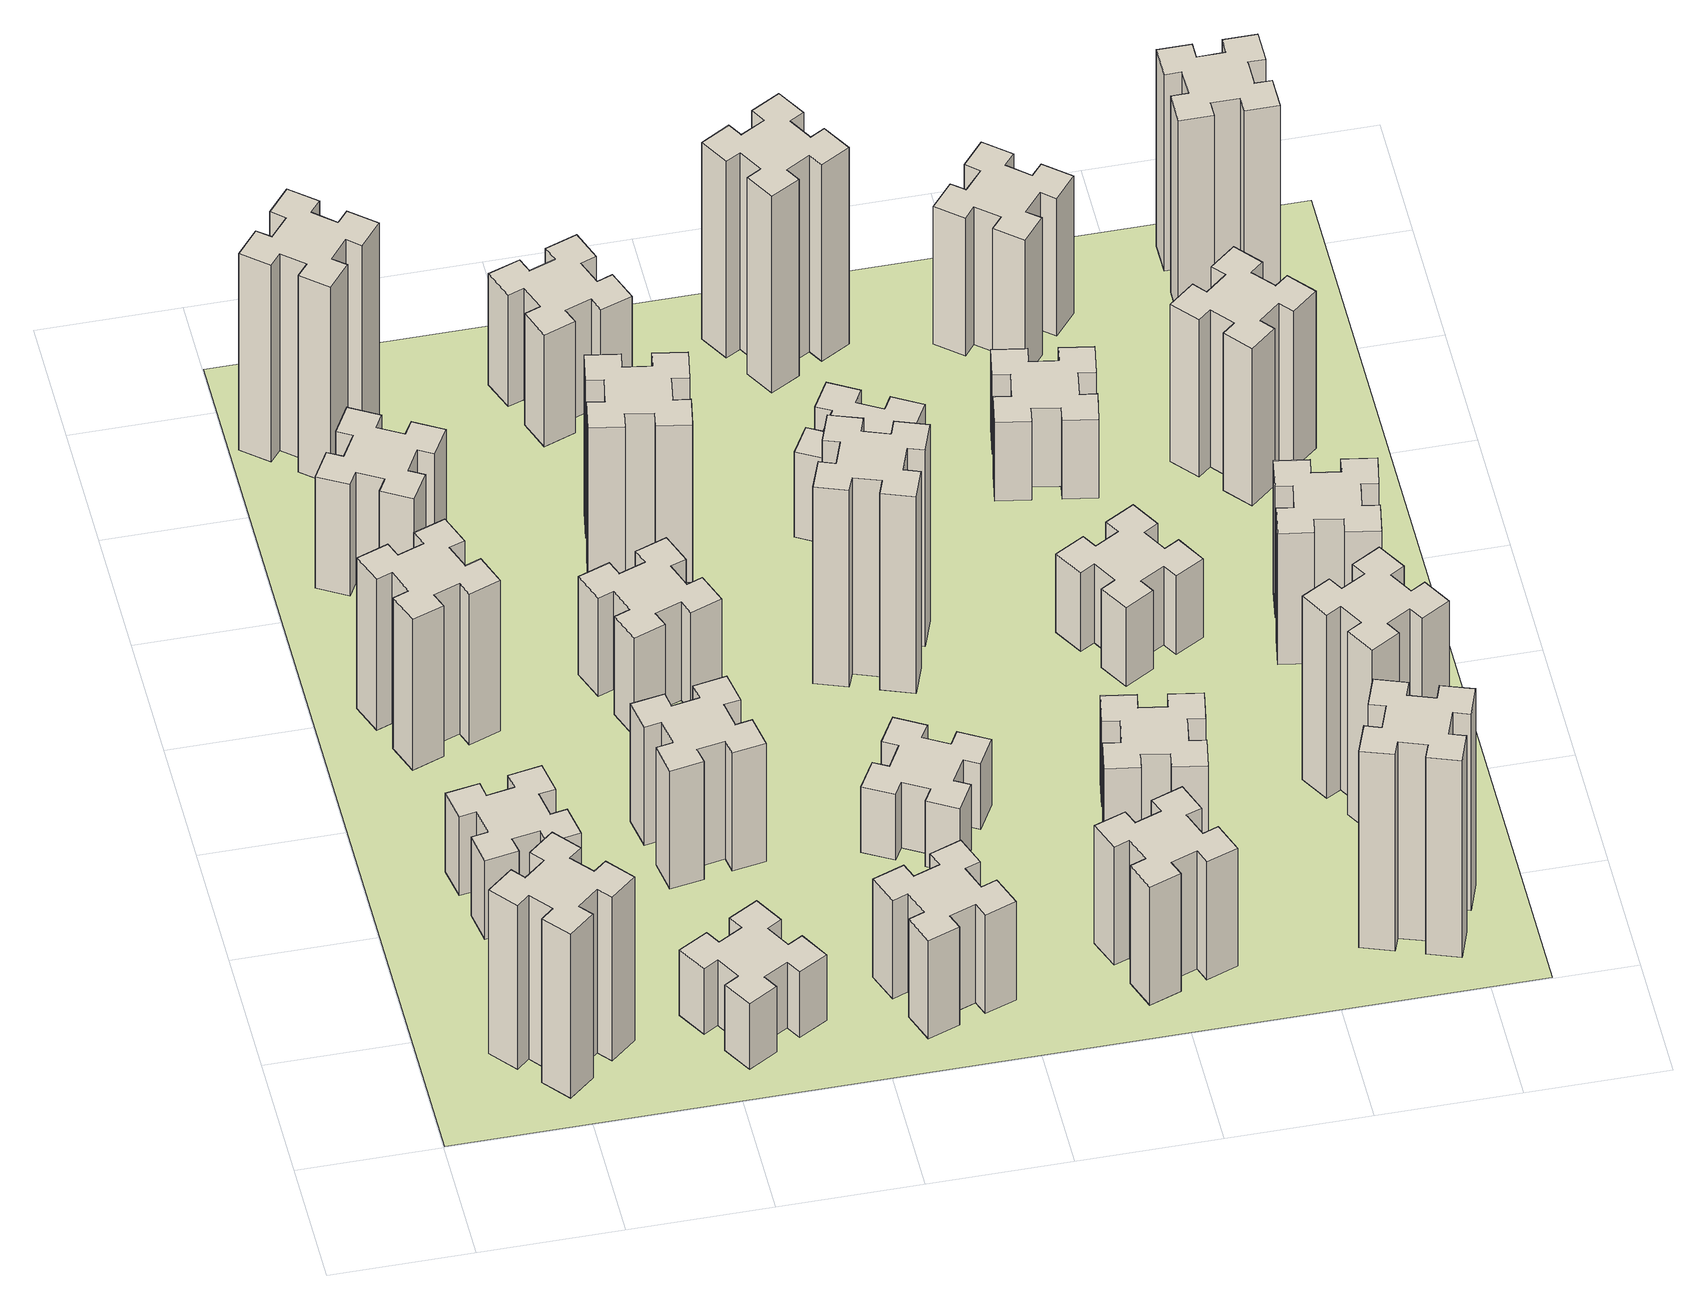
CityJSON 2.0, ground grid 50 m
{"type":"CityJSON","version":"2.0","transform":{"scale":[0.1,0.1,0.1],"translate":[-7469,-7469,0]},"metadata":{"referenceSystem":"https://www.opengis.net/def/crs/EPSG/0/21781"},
"CityObjects":{
"building1":{"type":"Building","attributes":{"class":"1000","function":"1000","usage":"1000","yearOfConstruction":2016,"roofType":"1000","measuredHeight":75,"storeysAboveGround":30,"storeysBelowGround":0},"geometry":[{"type":"Solid","lod":"1","boundaries":[[[[0,1,2,3,4,5,6,7,8,9,10,11,12,13,14,15,16,17,18,19]],[[17,16,20,21]],[[16,15,22,20]],[[15,14,23,22]],[[14,13,24,23]],[[13,12,25,24]],[[12,11,26,25]],[[11,10,27,26]],[[10,9,28,27]],[[9,8,29,28]],[[8,7,30,29]],[[7,6,31,30]],[[6,5,32,31]],[[5,4,33,32]],[[4,3,34,33]],[[3,2,35,34]],[[2,1,36,35]],[[1,0,37,36]],[[0,19,38,37]],[[19,18,39,38]],[[18,17,21,39]],[[24,25,26,27,28,29,30,31,32,33,34,35,36,37,38,39,21,20,22,23]]]]}]},
"building2":{"type":"Building","attributes":{"class":"1000","function":"1000","usage":"1000","yearOfConstruction":2016,"roofType":"1000","measuredHeight":36,"storeysAboveGround":30,"storeysBelowGround":0},"geometry":[{"type":"Solid","lod":"1","boundaries":[[[[40,41,42,43,44,45,46,47,48,49,50,51,52,53,54,55,56,57,58,59]],[[57,56,60,61]],[[56,55,62,60]],[[55,54,63,62]],[[54,53,64,63]],[[53,52,65,64]],[[52,51,66,65]],[[51,50,67,66]],[[50,49,68,67]],[[49,48,69,68]],[[48,47,70,69]],[[47,46,71,70]],[[46,45,72,71]],[[45,44,73,72]],[[44,43,74,73]],[[43,42,75,74]],[[42,41,76,75]],[[41,40,77,76]],[[40,59,78,77]],[[59,58,79,78]],[[58,57,61,79]],[[64,65,66,67,68,69,70,71,72,73,74,75,76,77,78,79,61,60,62,63]]]]}]},
"building3":{"type":"Building","attributes":{"class":"1000","function":"1000","usage":"1000","yearOfConstruction":2016,"roofType":"1000","measuredHeight":69,"storeysAboveGround":30,"storeysBelowGround":0},"geometry":[{"type":"Solid","lod":"1","boundaries":[[[[80,81,82,83,84,85,86,87,88,89,90,91,92,93,94,95,96,97,98,99]],[[97,96,100,101]],[[96,95,102,100]],[[95,94,103,102]],[[94,93,104,103]],[[93,92,105,104]],[[92,91,106,105]],[[91,90,107,106]],[[90,89,108,107]],[[89,88,109,108]],[[88,87,110,109]],[[87,86,111,110]],[[86,85,112,111]],[[85,84,113,112]],[[84,83,114,113]],[[83,82,115,114]],[[82,81,116,115]],[[81,80,117,116]],[[80,99,118,117]],[[99,98,119,118]],[[98,97,101,119]],[[104,105,106,107,108,109,110,111,112,113,114,115,116,117,118,119,101,100,102,103]]]]}]},
"building4":{"type":"Building","attributes":{"class":"1000","function":"1000","usage":"1000","yearOfConstruction":2016,"roofType":"1000","measuredHeight":51,"storeysAboveGround":30,"storeysBelowGround":0},"geometry":[{"type":"Solid","lod":"1","boundaries":[[[[120,121,122,123,124,125,126,127,128,129,130,131,132,133,134,135,136,137,138,139]],[[137,136,140,141]],[[136,135,142,140]],[[135,134,143,142]],[[134,133,144,143]],[[133,132,145,144]],[[132,131,146,145]],[[131,130,147,146]],[[130,129,148,147]],[[129,128,149,148]],[[128,127,150,149]],[[127,126,151,150]],[[126,125,152,151]],[[125,124,153,152]],[[124,123,154,153]],[[123,122,155,154]],[[122,121,156,155]],[[121,120,157,156]],[[120,139,158,157]],[[139,138,159,158]],[[138,137,141,159]],[[144,145,146,147,148,149,150,151,152,153,154,155,156,157,158,159,141,140,142,143]]]]}]},
"building5":{"type":"Building","attributes":{"class":"1000","function":"1000","usage":"1000","yearOfConstruction":2016,"roofType":"1000","measuredHeight":30,"storeysAboveGround":30,"storeysBelowGround":0},"geometry":[{"type":"Solid","lod":"1","boundaries":[[[[160,161,162,163,164,165,166,167,168,169,170,171,172,173,174,175,176,177,178,179]],[[177,176,180,181]],[[176,175,182,180]],[[175,174,183,182]],[[174,173,184,183]],[[173,172,185,184]],[[172,171,186,185]],[[171,170,187,186]],[[170,169,188,187]],[[169,168,189,188]],[[168,167,190,189]],[[167,166,191,190]],[[166,165,192,191]],[[165,164,193,192]],[[164,163,194,193]],[[163,162,195,194]],[[162,161,196,195]],[[161,160,197,196]],[[160,179,198,197]],[[179,178,199,198]],[[178,177,181,199]],[[184,185,186,187,188,189,190,191,192,193,194,195,196,197,198,199,181,180,182,183]]]]}]},
"building6":{"type":"Building","attributes":{"class":"1000","function":"1000","usage":"1000","yearOfConstruction":2016,"roofType":"1000","measuredHeight":90,"storeysAboveGround":30,"storeysBelowGround":0},"geometry":[{"type":"Solid","lod":"1","boundaries":[[[[200,201,202,203,204,205,206,207,208,209,210,211,212,213,214,215,216,217,218,219]],[[217,216,220,221]],[[216,215,222,220]],[[215,214,223,222]],[[214,213,224,223]],[[213,212,225,224]],[[212,211,226,225]],[[211,210,227,226]],[[210,209,228,227]],[[209,208,229,228]],[[208,207,230,229]],[[207,206,231,230]],[[206,205,232,231]],[[205,204,233,232]],[[204,203,234,233]],[[203,202,235,234]],[[202,201,236,235]],[[201,200,237,236]],[[200,219,238,237]],[[219,218,239,238]],[[218,217,221,239]],[[224,225,226,227,228,229,230,231,232,233,234,235,236,237,238,239,221,220,222,223]]]]}]},
"building7":{"type":"Building","attributes":{"class":"1000","function":"1000","usage":"1000","yearOfConstruction":2016,"roofType":"1000","measuredHeight":54,"storeysAboveGround":30,"storeysBelowGround":0},"geometry":[{"type":"Solid","lod":"1","boundaries":[[[[240,241,242,243,244,245,246,247,248,249,250,251,252,253,254,255,256,257,258,259]],[[257,256,260,261]],[[256,255,262,260]],[[255,254,263,262]],[[254,253,264,263]],[[253,252,265,264]],[[252,251,266,265]],[[251,250,267,266]],[[250,249,268,267]],[[249,248,269,268]],[[248,247,270,269]],[[247,246,271,270]],[[246,245,272,271]],[[245,244,273,272]],[[244,243,274,273]],[[243,242,275,274]],[[242,241,276,275]],[[241,240,277,276]],[[240,259,278,277]],[[259,258,279,278]],[[258,257,261,279]],[[264,265,266,267,268,269,270,271,272,273,274,275,276,277,278,279,261,260,262,263]]]]}]},
"building8":{"type":"Building","attributes":{"class":"1000","function":"1000","usage":"1000","yearOfConstruction":2016,"roofType":"1000","measuredHeight":45,"storeysAboveGround":30,"storeysBelowGround":0},"geometry":[{"type":"Solid","lod":"1","boundaries":[[[[280,281,282,283,284,285,286,287,288,289,290,291,292,293,294,295,296,297,298,299]],[[297,296,300,301]],[[296,295,302,300]],[[295,294,303,302]],[[294,293,304,303]],[[293,292,305,304]],[[292,291,306,305]],[[291,290,307,306]],[[290,289,308,307]],[[289,288,309,308]],[[288,287,310,309]],[[287,286,311,310]],[[286,285,312,311]],[[285,284,313,312]],[[284,283,314,313]],[[283,282,315,314]],[[282,281,316,315]],[[281,280,317,316]],[[280,299,318,317]],[[299,298,319,318]],[[298,297,301,319]],[[304,305,306,307,308,309,310,311,312,313,314,315,316,317,318,319,301,300,302,303]]]]}]},
"building9":{"type":"Building","attributes":{"class":"1000","function":"1000","usage":"1000","yearOfConstruction":2016,"roofType":"1000","measuredHeight":45,"storeysAboveGround":30,"storeysBelowGround":0},"geometry":[{"type":"Solid","lod":"1","boundaries":[[[[320,321,322,323,324,325,326,327,328,329,330,331,332,333,334,335,336,337,338,339]],[[337,336,340,341]],[[336,335,342,340]],[[335,334,343,342]],[[334,333,344,343]],[[333,332,345,344]],[[332,331,346,345]],[[331,330,347,346]],[[330,329,348,347]],[[329,328,349,348]],[[328,327,350,349]],[[327,326,351,350]],[[326,325,352,351]],[[325,324,353,352]],[[324,323,354,353]],[[323,322,355,354]],[[322,321,356,355]],[[321,320,357,356]],[[320,339,358,357]],[[339,338,359,358]],[[338,337,341,359]],[[344,345,346,347,348,349,350,351,352,353,354,355,356,357,358,359,341,340,342,343]]]]}]},
"building10":{"type":"Building","attributes":{"class":"1000","function":"1000","usage":"1000","yearOfConstruction":2016,"roofType":"1000","measuredHeight":72,"storeysAboveGround":30,"storeysBelowGround":0},"geometry":[{"type":"Solid","lod":"1","boundaries":[[[[360,361,362,363,364,365,366,367,368,369,370,371,372,373,374,375,376,377,378,379]],[[377,376,380,381]],[[376,375,382,380]],[[375,374,383,382]],[[374,373,384,383]],[[373,372,385,384]],[[372,371,386,385]],[[371,370,387,386]],[[370,369,388,387]],[[369,368,389,388]],[[368,367,390,389]],[[367,366,391,390]],[[366,365,392,391]],[[365,364,393,392]],[[364,363,394,393]],[[363,362,395,394]],[[362,361,396,395]],[[361,360,397,396]],[[360,379,398,397]],[[379,378,399,398]],[[378,377,381,399]],[[384,385,386,387,388,389,390,391,392,393,394,395,396,397,398,399,381,380,382,383]]]]}]},
"building11":{"type":"Building","attributes":{"class":"1000","function":"1000","usage":"1000","yearOfConstruction":2016,"roofType":"1000","measuredHeight":51,"storeysAboveGround":30,"storeysBelowGround":0},"geometry":[{"type":"Solid","lod":"1","boundaries":[[[[400,401,402,403,404,405,406,407,408,409,410,411,412,413,414,415,416,417,418,419]],[[417,416,420,421]],[[416,415,422,420]],[[415,414,423,422]],[[414,413,424,423]],[[413,412,425,424]],[[412,411,426,425]],[[411,410,427,426]],[[410,409,428,427]],[[409,408,429,428]],[[408,407,430,429]],[[407,406,431,430]],[[406,405,432,431]],[[405,404,433,432]],[[404,403,434,433]],[[403,402,435,434]],[[402,401,436,435]],[[401,400,437,436]],[[400,419,438,437]],[[419,418,439,438]],[[418,417,421,439]],[[424,425,426,427,428,429,430,431,432,433,434,435,436,437,438,439,421,420,422,423]]]]}]},
"building12":{"type":"Building","attributes":{"class":"1000","function":"1000","usage":"1000","yearOfConstruction":2016,"roofType":"1000","measuredHeight":30,"storeysAboveGround":30,"storeysBelowGround":0},"geometry":[{"type":"Solid","lod":"1","boundaries":[[[[440,441,442,443,444,445,446,447,448,449,450,451,452,453,454,455,456,457,458,459]],[[457,456,460,461]],[[456,455,462,460]],[[455,454,463,462]],[[454,453,464,463]],[[453,452,465,464]],[[452,451,466,465]],[[451,450,467,466]],[[450,449,468,467]],[[449,448,469,468]],[[448,447,470,469]],[[447,446,471,470]],[[446,445,472,471]],[[445,444,473,472]],[[444,443,474,473]],[[443,442,475,474]],[[442,441,476,475]],[[441,440,477,476]],[[440,459,478,477]],[[459,458,479,478]],[[458,457,461,479]],[[464,465,466,467,468,469,470,471,472,473,474,475,476,477,478,479,461,460,462,463]]]]}]},
"building13":{"type":"Building","attributes":{"class":"1000","function":"1000","usage":"1000","yearOfConstruction":2016,"roofType":"1000","measuredHeight":90,"storeysAboveGround":30,"storeysBelowGround":0},"geometry":[{"type":"Solid","lod":"1","boundaries":[[[[480,481,482,483,484,485,486,487,488,489,490,491,492,493,494,495,496,497,498,499]],[[497,496,500,501]],[[496,495,502,500]],[[495,494,503,502]],[[494,493,504,503]],[[493,492,505,504]],[[492,491,506,505]],[[491,490,507,506]],[[490,489,508,507]],[[489,488,509,508]],[[488,487,510,509]],[[487,486,511,510]],[[486,485,512,511]],[[485,484,513,512]],[[484,483,514,513]],[[483,482,515,514]],[[482,481,516,515]],[[481,480,517,516]],[[480,499,518,517]],[[499,498,519,518]],[[498,497,501,519]],[[504,505,506,507,508,509,510,511,512,513,514,515,516,517,518,519,501,500,502,503]]]]}]},
"building14":{"type":"Building","attributes":{"class":"1000","function":"1000","usage":"1000","yearOfConstruction":2016,"roofType":"1000","measuredHeight":54,"storeysAboveGround":30,"storeysBelowGround":0},"geometry":[{"type":"Solid","lod":"1","boundaries":[[[[520,521,522,523,524,525,526,527,528,529,530,531,532,533,534,535,536,537,538,539]],[[537,536,540,541]],[[536,535,542,540]],[[535,534,543,542]],[[534,533,544,543]],[[533,532,545,544]],[[532,531,546,545]],[[531,530,547,546]],[[530,529,548,547]],[[529,528,549,548]],[[528,527,550,549]],[[527,526,551,550]],[[526,525,552,551]],[[525,524,553,552]],[[524,523,554,553]],[[523,522,555,554]],[[522,521,556,555]],[[521,520,557,556]],[[520,539,558,557]],[[539,538,559,558]],[[538,537,541,559]],[[544,545,546,547,548,549,550,551,552,553,554,555,556,557,558,559,541,540,542,543]]]]}]},
"building15":{"type":"Building","attributes":{"class":"1000","function":"1000","usage":"1000","yearOfConstruction":2016,"roofType":"1000","measuredHeight":39,"storeysAboveGround":30,"storeysBelowGround":0},"geometry":[{"type":"Solid","lod":"1","boundaries":[[[[560,561,562,563,564,565,566,567,568,569,570,571,572,573,574,575,576,577,578,579]],[[577,576,580,581]],[[576,575,582,580]],[[575,574,583,582]],[[574,573,584,583]],[[573,572,585,584]],[[572,571,586,585]],[[571,570,587,586]],[[570,569,588,587]],[[569,568,589,588]],[[568,567,590,589]],[[567,566,591,590]],[[566,565,592,591]],[[565,564,593,592]],[[564,563,594,593]],[[563,562,595,594]],[[562,561,596,595]],[[561,560,597,596]],[[560,579,598,597]],[[579,578,599,598]],[[578,577,581,599]],[[584,585,586,587,588,589,590,591,592,593,594,595,596,597,598,599,581,580,582,583]]]]}]},
"building16":{"type":"Building","attributes":{"class":"1000","function":"1000","usage":"1000","yearOfConstruction":2016,"roofType":"1000","measuredHeight":90,"storeysAboveGround":30,"storeysBelowGround":0},"geometry":[{"type":"Solid","lod":"1","boundaries":[[[[600,601,602,603,604,605,606,607,608,609,610,611,612,613,614,615,616,617,618,619]],[[617,616,620,621]],[[616,615,622,620]],[[615,614,623,622]],[[614,613,624,623]],[[613,612,625,624]],[[612,611,626,625]],[[611,610,627,626]],[[610,609,628,627]],[[609,608,629,628]],[[608,607,630,629]],[[607,606,631,630]],[[606,605,632,631]],[[605,604,633,632]],[[604,603,634,633]],[[603,602,635,634]],[[602,601,636,635]],[[601,600,637,636]],[[600,619,638,637]],[[619,618,639,638]],[[618,617,621,639]],[[624,625,626,627,628,629,630,631,632,633,634,635,636,637,638,639,621,620,622,623]]]]}]},
"building17":{"type":"Building","attributes":{"class":"1000","function":"1000","usage":"1000","yearOfConstruction":2016,"roofType":"1000","measuredHeight":39,"storeysAboveGround":30,"storeysBelowGround":0},"geometry":[{"type":"Solid","lod":"1","boundaries":[[[[640,641,642,643,644,645,646,647,648,649,650,651,652,653,654,655,656,657,658,659]],[[657,656,660,661]],[[656,655,662,660]],[[655,654,663,662]],[[654,653,664,663]],[[653,652,665,664]],[[652,651,666,665]],[[651,650,667,666]],[[650,649,668,667]],[[649,648,669,668]],[[648,647,670,669]],[[647,646,671,670]],[[646,645,672,671]],[[645,644,673,672]],[[644,643,674,673]],[[643,642,675,674]],[[642,641,676,675]],[[641,640,677,676]],[[640,659,678,677]],[[659,658,679,678]],[[658,657,661,679]],[[664,665,666,667,668,669,670,671,672,673,674,675,676,677,678,679,661,660,662,663]]]]}]},
"building18":{"type":"Building","attributes":{"class":"1000","function":"1000","usage":"1000","yearOfConstruction":2016,"roofType":"1000","measuredHeight":36,"storeysAboveGround":30,"storeysBelowGround":0},"geometry":[{"type":"Solid","lod":"1","boundaries":[[[[680,681,682,683,684,685,686,687,688,689,690,691,692,693,694,695,696,697,698,699]],[[697,696,700,701]],[[696,695,702,700]],[[695,694,703,702]],[[694,693,704,703]],[[693,692,705,704]],[[692,691,706,705]],[[691,690,707,706]],[[690,689,708,707]],[[689,688,709,708]],[[688,687,710,709]],[[687,686,711,710]],[[686,685,712,711]],[[685,684,713,712]],[[684,683,714,713]],[[683,682,715,714]],[[682,681,716,715]],[[681,680,717,716]],[[680,699,718,717]],[[699,698,719,718]],[[698,697,701,719]],[[704,705,706,707,708,709,710,711,712,713,714,715,716,717,718,719,701,700,702,703]]]]}]},
"building19":{"type":"Building","attributes":{"class":"1000","function":"1000","usage":"1000","yearOfConstruction":2016,"roofType":"1000","measuredHeight":36,"storeysAboveGround":30,"storeysBelowGround":0},"geometry":[{"type":"Solid","lod":"1","boundaries":[[[[720,721,722,723,724,725,726,727,728,729,730,731,732,733,734,735,736,737,738,739]],[[737,736,740,741]],[[736,735,742,740]],[[735,734,743,742]],[[734,733,744,743]],[[733,732,745,744]],[[732,731,746,745]],[[731,730,747,746]],[[730,729,748,747]],[[729,728,749,748]],[[728,727,750,749]],[[727,726,751,750]],[[726,725,752,751]],[[725,724,753,752]],[[724,723,754,753]],[[723,722,755,754]],[[722,721,756,755]],[[721,720,757,756]],[[720,739,758,757]],[[739,738,759,758]],[[738,737,741,759]],[[744,745,746,747,748,749,750,751,752,753,754,755,756,757,758,759,741,740,742,743]]]]}]},
"building20":{"type":"Building","attributes":{"class":"1000","function":"1000","usage":"1000","yearOfConstruction":2016,"roofType":"1000","measuredHeight":90,"storeysAboveGround":30,"storeysBelowGround":0},"geometry":[{"type":"Solid","lod":"1","boundaries":[[[[760,761,762,763,764,765,766,767,768,769,770,771,772,773,774,775,776,777,778,779]],[[777,776,780,781]],[[776,775,782,780]],[[775,774,783,782]],[[774,773,784,783]],[[773,772,785,784]],[[772,771,786,785]],[[771,770,787,786]],[[770,769,788,787]],[[769,768,789,788]],[[768,767,790,789]],[[767,766,791,790]],[[766,765,792,791]],[[765,764,793,792]],[[764,763,794,793]],[[763,762,795,794]],[[762,761,796,795]],[[761,760,797,796]],[[760,779,798,797]],[[779,778,799,798]],[[778,777,781,799]],[[784,785,786,787,788,789,790,791,792,793,794,795,796,797,798,799,781,780,782,783]]]]}]},
"building21":{"type":"Building","attributes":{"class":"1000","function":"1000","usage":"1000","yearOfConstruction":2016,"roofType":"1000","measuredHeight":63,"storeysAboveGround":30,"storeysBelowGround":0},"geometry":[{"type":"Solid","lod":"1","boundaries":[[[[800,801,802,803,804,805,806,807,808,809,810,811,812,813,814,815,816,817,818,819]],[[817,816,820,821]],[[816,815,822,820]],[[815,814,823,822]],[[814,813,824,823]],[[813,812,825,824]],[[812,811,826,825]],[[811,810,827,826]],[[810,809,828,827]],[[809,808,829,828]],[[808,807,830,829]],[[807,806,831,830]],[[806,805,832,831]],[[805,804,833,832]],[[804,803,834,833]],[[803,802,835,834]],[[802,801,836,835]],[[801,800,837,836]],[[800,819,838,837]],[[819,818,839,838]],[[818,817,821,839]],[[824,825,826,827,828,829,830,831,832,833,834,835,836,837,838,839,821,820,822,823]]]]}]},
"building22":{"type":"Building","attributes":{"class":"1000","function":"1000","usage":"1000","yearOfConstruction":2016,"roofType":"1000","measuredHeight":84,"storeysAboveGround":30,"storeysBelowGround":0},"geometry":[{"type":"Solid","lod":"1","boundaries":[[[[840,841,842,843,844,845,846,847,848,849,850,851,852,853,854,855,856,857,858,859]],[[857,856,860,861]],[[856,855,862,860]],[[855,854,863,862]],[[854,853,864,863]],[[853,852,865,864]],[[852,851,866,865]],[[851,850,867,866]],[[850,849,868,867]],[[849,848,869,868]],[[848,847,870,869]],[[847,846,871,870]],[[846,845,872,871]],[[845,844,873,872]],[[844,843,874,873]],[[843,842,875,874]],[[842,841,876,875]],[[841,840,877,876]],[[840,859,878,877]],[[859,858,879,878]],[[858,857,861,879]],[[864,865,866,867,868,869,870,871,872,873,874,875,876,877,878,879,861,860,862,863]]]]}]},
"building23":{"type":"Building","attributes":{"class":"1000","function":"1000","usage":"1000","yearOfConstruction":2016,"roofType":"1000","measuredHeight":60,"storeysAboveGround":30,"storeysBelowGround":0},"geometry":[{"type":"Solid","lod":"1","boundaries":[[[[880,881,882,883,884,885,886,887,888,889,890,891,892,893,894,895,896,897,898,899]],[[897,896,900,901]],[[896,895,902,900]],[[895,894,903,902]],[[894,893,904,903]],[[893,892,905,904]],[[892,891,906,905]],[[891,890,907,906]],[[890,889,908,907]],[[889,888,909,908]],[[888,887,910,909]],[[887,886,911,910]],[[886,885,912,911]],[[885,884,913,912]],[[884,883,914,913]],[[883,882,915,914]],[[882,881,916,915]],[[881,880,917,916]],[[880,899,918,917]],[[899,898,919,918]],[[898,897,901,919]],[[904,905,906,907,908,909,910,911,912,913,914,915,916,917,918,919,901,900,902,903]]]]}]},
"building24":{"type":"Building","attributes":{"class":"1000","function":"1000","usage":"1000","yearOfConstruction":2016,"roofType":"1000","measuredHeight":72,"storeysAboveGround":30,"storeysBelowGround":0},"geometry":[{"type":"Solid","lod":"1","boundaries":[[[[920,921,922,923,924,925,926,927,928,929,930,931,932,933,934,935,936,937,938,939]],[[937,936,940,941]],[[936,935,942,940]],[[935,934,943,942]],[[934,933,944,943]],[[933,932,945,944]],[[932,931,946,945]],[[931,930,947,946]],[[930,929,948,947]],[[929,928,949,948]],[[928,927,950,949]],[[927,926,951,950]],[[926,925,952,951]],[[925,924,953,952]],[[924,923,954,953]],[[923,922,955,954]],[[922,921,956,955]],[[921,920,957,956]],[[920,939,958,957]],[[939,938,959,958]],[[938,937,941,959]],[[944,945,946,947,948,949,950,951,952,953,954,955,956,957,958,959,941,940,942,943]]]]}]},
"building25":{"type":"Building","attributes":{"class":"1000","function":"1000","usage":"1000","yearOfConstruction":2016,"roofType":"1000","measuredHeight":90,"storeysAboveGround":30,"storeysBelowGround":0},"geometry":[{"type":"Solid","lod":"1","boundaries":[[[[960,961,962,963,964,965,966,967,968,969,970,971,972,973,974,975,976,977,978,979]],[[977,976,980,981]],[[976,975,982,980]],[[975,974,983,982]],[[974,973,984,983]],[[973,972,985,984]],[[972,971,986,985]],[[971,970,987,986]],[[970,969,988,987]],[[969,968,989,988]],[[968,967,990,989]],[[967,966,991,990]],[[966,965,992,991]],[[965,964,993,992]],[[964,963,994,993]],[[963,962,995,994]],[[962,961,996,995]],[[961,960,997,996]],[[960,979,998,997]],[[979,978,999,998]],[[978,977,981,999]],[[984,985,986,987,988,989,990,991,992,993,994,995,996,997,998,999,981,980,982,983]]]]}]},
"landuse1":{"type":"LandUse","attributes":{"name":"plot1","function":"1010"},"geometry":[{"type":"MultiSurface","lod":"1","boundaries":[[[1000,1001,1002,1003]]]}]}
},
"vertices":[
[443,492,0],[366,427,0],[328,473,0],[236,396,0],[313,304,0],[359,343,0],[423,266,0],[377,228,0],[454,136,0],[546,213,0],[508,259,0],[584,323,0],[623,277,0],[715,354,0],[638,446,0],[592,408,0],[527,484,0],[573,523,0],[496,615,0],[404,538,0],[527,484,750],[573,523,750],[592,408,750],[638,446,750],[715,354,750],[623,277,750],[584,323,750],[508,259,750],[546,213,750],[454,136,750],[377,228,750],[423,266,750],[359,343,750],[313,304,750],[236,396,750],[328,473,750],[366,427,750],[443,492,750],[404,538,750],[496,615,750],
[445,998,0],[544,1016,0],[554,957,0],[672,977,0],[651,1096,0],[592,1085,0],[575,1184,0],[634,1194,0],[613,1312,0],[495,1291,0],[505,1232,0],[407,1215,0],[397,1274,0],[278,1253,0],[299,1135,0],[358,1145,0],[376,1047,0],[317,1037,0],[337,918,0],[456,939,0],[376,1047,360],[317,1037,360],[358,1145,360],[299,1135,360],[278,1253,360],[397,1274,360],[407,1215,360],[505,1232,360],[495,1291,360],[613,1312,360],[634,1194,360],[575,1184,360],[592,1085,360],[651,1096,360],[672,977,360],[554,957,360],[544,1016,360],[445,998,360],[456,939,360],[337,918,360],
[366,1835,0],[460,1869,0],[480,1813,0],[593,1854,0],[552,1967,0],[496,1946,0],[462,2040,0],[518,2060,0],[477,2173,0],[364,2132,0],[385,2076,0],[291,2042,0],[270,2098,0],[157,2057,0],[199,1944,0],[255,1965,0],[289,1871,0],[233,1850,0],[274,1737,0],[387,1779,0],[289,1871,690],[233,1850,690],[255,1965,690],[199,1944,690],[157,2057,690],[270,2098,690],[291,2042,690],[385,2076,690],[364,2132,690],[477,2173,690],[518,2060,690],[462,2040,690],[496,1946,690],[552,1967,690],[593,1854,690],[480,1813,690],[460,1869,690],[366,1835,690],[387,1779,690],[274,1737,690],
[446,2597,0],[496,2684,0],[548,2654,0],[608,2758,0],[504,2818,0],[474,2766,0],[387,2816,0],[417,2868,0],[313,2928,0],[253,2824,0],[305,2794,0],[255,2707,0],[203,2737,0],[143,2633,0],[247,2573,0],[277,2625,0],[364,2575,0],[334,2523,0],[438,2463,0],[498,2567,0],[364,2575,510],[334,2523,510],[277,2625,510],[247,2573,510],[143,2633,510],[203,2737,510],[255,2707,510],[305,2794,510],[253,2824,510],[313,2928,510],[417,2868,510],[387,2816,510],[474,2766,510],[504,2818,510],[608,2758,510],[548,2654,510],[496,2684,510],[446,2597,510],[498,2567,510],[438,2463,510],
[1104,496,0],[1017,446,0],[987,498,0],[883,438,0],[943,334,0],[995,364,0],[1045,277,0],[993,247,0],[1053,143,0],[1157,203,0],[1127,255,0],[1214,305,0],[1244,253,0],[1348,313,0],[1288,417,0],[1236,387,0],[1186,474,0],[1238,504,0],[1178,608,0],[1074,548,0],[1186,474,300],[1238,504,300],[1236,387,300],[1288,417,300],[1348,313,300],[1244,253,300],[1214,305,300],[1127,255,300],[1157,203,300],[1053,143,300],[993,247,300],[1045,277,300],[995,364,300],[943,334,300],[883,438,300],[987,498,300],[1017,446,300],[1104,496,300],[1074,548,300],[1178,608,300],
[384,3387,0],[308,3452,0],[346,3498,0],[254,3575,0],[177,3483,0],[223,3444,0],[159,3368,0],[113,3406,0],[36,3314,0],[128,3237,0],[166,3283,0],[243,3219,0],[204,3173,0],[296,3096,0],[373,3188,0],[327,3226,0],[392,3303,0],[438,3264,0],[515,3356,0],[423,3433,0],[392,3303,900],[438,3264,900],[327,3226,900],[373,3188,900],[296,3096,900],[204,3173,900],[243,3219,900],[166,3283,900],[128,3237,900],[36,3314,900],[113,3406,900],[159,3368,900],[223,3444,900],[177,3483,900],[254,3575,900],[346,3498,900],[308,3452,900],[384,3387,900],[423,3433,900],[515,3356,900],
[1232,1185,0],[1215,1284,0],[1274,1294,0],[1253,1412,0],[1135,1391,0],[1145,1332,0],[1047,1315,0],[1037,1374,0],[918,1353,0],[939,1235,0],[998,1245,0],[1016,1147,0],[957,1137,0],[977,1018,0],[1096,1039,0],[1085,1098,0],[1184,1116,0],[1194,1057,0],[1312,1077,0],[1291,1196,0],[1184,1116,540],[1194,1057,540],[1085,1098,540],[1096,1039,540],[977,1018,540],[957,1137,540],[1016,1147,540],[998,1245,540],[939,1235,540],[918,1353,540],[1037,1374,540],[1047,1315,540],[1145,1332,540],[1135,1391,540],[1253,1412,540],[1274,1294,540],[1215,1284,540],[1232,1185,540],[1291,1196,540],[1312,1077,540],
[995,1965,0],[1029,1871,0],[973,1850,0],[1014,1737,0],[1127,1779,0],[1106,1835,0],[1200,1869,0],[1220,1813,0],[1333,1854,0],[1292,1967,0],[1236,1946,0],[1202,2040,0],[1258,2060,0],[1217,2173,0],[1104,2132,0],[1125,2076,0],[1031,2042,0],[1010,2098,0],[897,2057,0],[939,1944,0],[1031,2042,450],[1010,2098,450],[1125,2076,450],[1104,2132,450],[1217,2173,450],[1258,2060,450],[1202,2040,450],[1236,1946,450],[1292,1967,450],[1333,1854,450],[1220,1813,450],[1200,1869,450],[1106,1835,450],[1127,1779,450],[1014,1737,450],[973,1850,450],[1029,1871,450],[995,1965,450],[939,1944,450],[897,2057,450],
[1876,366,0],[1842,460,0],[1898,480,0],[1857,593,0],[1744,552,0],[1765,496,0],[1671,462,0],[1650,518,0],[1537,477,0],[1579,364,0],[1635,385,0],[1669,291,0],[1613,270,0],[1654,157,0],[1767,199,0],[1746,255,0],[1840,289,0],[1860,233,0],[1973,274,0],[1932,387,0],[1840,289,450],[1860,233,450],[1746,255,450],[1767,199,450],[1654,157,450],[1613,270,450],[1669,291,450],[1635,385,450],[1579,364,450],[1537,477,450],[1650,518,450],[1671,462,450],[1765,496,450],[1744,552,450],[1857,593,450],[1898,480,450],[1842,460,450],[1876,366,450],[1932,387,450],[1973,274,450],
[1315,2527,0],[1332,2625,0],[1391,2615,0],[1412,2733,0],[1294,2754,0],[1284,2695,0],[1185,2712,0],[1196,2771,0],[1077,2792,0],[1057,2674,0],[1116,2664,0],[1098,2565,0],[1039,2576,0],[1018,2457,0],[1137,2437,0],[1147,2496,0],[1245,2478,0],[1235,2419,0],[1353,2398,0],[1374,2517,0],[1245,2478,720],[1235,2419,720],[1147,2496,720],[1137,2437,720],[1018,2457,720],[1039,2576,720],[1098,2565,720],[1116,2664,720],[1057,2674,720],[1077,2792,720],[1196,2771,720],[1185,2712,720],[1284,2695,720],[1294,2754,720],[1412,2733,720],[1391,2615,720],[1332,2625,720],[1315,2527,720],[1374,2517,720],[1353,2398,720],
[1125,3456,0],[1031,3422,0],[1010,3478,0],[897,3437,0],[939,3324,0],[995,3345,0],[1029,3251,0],[973,3230,0],[1014,3117,0],[1127,3159,0],[1106,3215,0],[1200,3249,0],[1220,3193,0],[1333,3234,0],[1292,3347,0],[1236,3326,0],[1202,3420,0],[1258,3440,0],[1217,3553,0],[1104,3512,0],[1202,3420,510],[1258,3440,510],[1236,3326,510],[1292,3347,510],[1333,3234,510],[1220,3193,510],[1200,3249,510],[1106,3215,510],[1127,3159,510],[1014,3117,510],[973,3230,510],[1029,3251,510],[995,3345,510],[939,3324,510],[897,3437,510],[1010,3478,510],[1031,3422,510],[1125,3456,510],[1104,3512,510],[1217,3553,510],
[1757,1045,0],[1844,995,0],[1814,943,0],[1918,883,0],[1978,987,0],[1926,1017,0],[1976,1104,0],[2028,1074,0],[2088,1178,0],[1984,1238,0],[1954,1186,0],[1867,1236,0],[1897,1288,0],[1793,1348,0],[1733,1244,0],[1785,1214,0],[1735,1127,0],[1683,1157,0],[1623,1053,0],[1727,993,0],[1735,1127,300],[1683,1157,300],[1785,1214,300],[1733,1244,300],[1793,1348,300],[1897,1288,300],[1867,1236,300],[1954,1186,300],[1984,1238,300],[2088,1178,300],[2028,1074,300],[1976,1104,300],[1926,1017,300],[1978,987,300],[1918,883,300],[1814,943,300],[1844,995,300],[1757,1045,300],[1727,993,300],[1623,1053,300],
[1940,2042,0],[1846,2076,0],[1867,2132,0],[1754,2173,0],[1713,2060,0],[1769,2040,0],[1735,1946,0],[1679,1967,0],[1637,1854,0],[1750,1813,0],[1771,1869,0],[1865,1835,0],[1844,1779,0],[1957,1737,0],[1998,1850,0],[1942,1871,0],[1976,1965,0],[2032,1944,0],[2073,2057,0],[1960,2098,0],[1976,1965,900],[2032,1944,900],[1942,1871,900],[1998,1850,900],[1957,1737,900],[1844,1779,900],[1865,1835,900],[1771,1869,900],[1750,1813,900],[1637,1854,900],[1679,1967,900],[1735,1946,900],[1769,2040,900],[1713,2060,900],[1754,2173,900],[1867,2132,900],[1846,2076,900],[1940,2042,900],[1960,2098,900],[2073,2057,900],
[2616,366,0],[2582,460,0],[2638,480,0],[2597,593,0],[2484,552,0],[2505,496,0],[2411,462,0],[2390,518,0],[2277,477,0],[2319,364,0],[2375,385,0],[2409,291,0],[2353,270,0],[2394,157,0],[2507,199,0],[2486,255,0],[2580,289,0],[2600,233,0],[2713,274,0],[2672,387,0],[2580,289,540],[2600,233,540],[2486,255,540],[2507,199,540],[2394,157,540],[2353,270,540],[2409,291,540],[2375,385,540],[2319,364,540],[2277,477,540],[2390,518,540],[2411,462,540],[2505,496,540],[2484,552,540],[2597,593,540],[2638,480,540],[2582,460,540],[2616,366,540],[2672,387,540],[2713,274,540],
[2026,2497,0],[2076,2584,0],[2128,2554,0],[2188,2658,0],[2084,2718,0],[2054,2666,0],[1967,2716,0],[1997,2768,0],[1893,2828,0],[1833,2724,0],[1885,2694,0],[1835,2607,0],[1783,2637,0],[1723,2533,0],[1827,2473,0],[1857,2525,0],[1944,2475,0],[1914,2423,0],[2018,2363,0],[2078,2467,0],[1944,2475,390],[1914,2423,390],[1857,2525,390],[1827,2473,390],[1723,2533,390],[1783,2637,390],[1835,2607,390],[1885,2694,390],[1833,2724,390],[1893,2828,390],[1997,2768,390],[1967,2716,390],[2054,2666,390],[2084,2718,390],[2188,2658,390],[2128,2554,390],[2076,2584,390],[2026,2497,390],[2078,2467,390],[2018,2363,390],
[1844,3556,0],[1757,3506,0],[1727,3558,0],[1623,3498,0],[1683,3394,0],[1735,3424,0],[1785,3337,0],[1733,3307,0],[1793,3203,0],[1897,3263,0],[1867,3315,0],[1954,3365,0],[1984,3313,0],[2088,3373,0],[2028,3477,0],[1976,3447,0],[1926,3534,0],[1978,3564,0],[1918,3668,0],[1814,3608,0],[1926,3534,900],[1978,3564,900],[1976,3447,900],[2028,3477,900],[2088,3373,900],[1984,3313,900],[1954,3365,900],[1867,3315,900],[1897,3263,900],[1793,3203,900],[1733,3307,900],[1785,3337,900],[1735,3424,900],[1683,3394,900],[1623,3498,900],[1727,3558,900],[1757,3506,900],[1844,3556,900],[1814,3608,900],[1918,3668,900],
[2496,1084,0],[2478,985,0],[2419,996,0],[2398,877,0],[2517,857,0],[2527,916,0],[2625,898,0],[2615,839,0],[2733,818,0],[2754,937,0],[2695,947,0],[2712,1045,0],[2771,1035,0],[2792,1153,0],[2674,1174,0],[2664,1115,0],[2565,1132,0],[2576,1191,0],[2457,1212,0],[2437,1094,0],[2565,1132,390],[2576,1191,390],[2664,1115,390],[2674,1174,390],[2792,1153,390],[2771,1035,390],[2712,1045,390],[2695,947,390],[2754,937,390],[2733,818,390],[2615,839,390],[2625,898,390],[2527,916,390],[2517,857,390],[2398,877,390],[2419,996,390],[2478,985,390],[2496,1084,390],[2437,1094,390],[2457,1212,390],
[2575,1844,0],[2625,1757,0],[2573,1727,0],[2633,1623,0],[2737,1683,0],[2707,1735,0],[2794,1785,0],[2824,1733,0],[2928,1793,0],[2868,1897,0],[2816,1867,0],[2766,1954,0],[2818,1984,0],[2758,2088,0],[2654,2028,0],[2684,1976,0],[2597,1926,0],[2567,1978,0],[2463,1918,0],[2523,1814,0],[2597,1926,360],[2567,1978,360],[2684,1976,360],[2654,2028,360],[2758,2088,360],[2818,1984,360],[2766,1954,360],[2816,1867,360],[2868,1897,360],[2928,1793,360],[2824,1733,360],[2794,1785,360],[2707,1735,360],[2737,1683,360],[2633,1623,360],[2573,1727,360],[2625,1757,360],[2575,1844,360],[2523,1814,360],[2463,1918,360],
[2664,2795,0],[2565,2812,0],[2576,2871,0],[2457,2892,0],[2437,2774,0],[2496,2764,0],[2478,2665,0],[2419,2676,0],[2398,2557,0],[2517,2537,0],[2527,2596,0],[2625,2578,0],[2615,2519,0],[2733,2498,0],[2754,2617,0],[2695,2627,0],[2712,2725,0],[2771,2715,0],[2792,2833,0],[2674,2854,0],[2712,2725,360],[2771,2715,360],[2695,2627,360],[2754,2617,360],[2733,2498,360],[2615,2519,360],[2625,2578,360],[2527,2596,360],[2517,2537,360],[2398,2557,360],[2419,2676,360],[2478,2665,360],[2496,2764,360],[2437,2774,360],[2457,2892,360],[2576,2871,360],[2565,2812,360],[2664,2795,360],[2674,2854,360],[2792,2833,360],
[3422,291,0],[3456,385,0],[3512,364,0],[3553,477,0],[3440,518,0],[3420,462,0],[3326,496,0],[3347,552,0],[3234,593,0],[3193,480,0],[3249,460,0],[3215,366,0],[3159,387,0],[3117,274,0],[3230,233,0],[3251,289,0],[3345,255,0],[3324,199,0],[3437,157,0],[3478,270,0],[3345,255,900],[3324,199,900],[3251,289,900],[3230,233,900],[3117,274,900],[3159,387,900],[3215,366,900],[3249,460,900],[3193,480,900],[3234,593,900],[3347,552,900],[3326,496,900],[3420,462,900],[3440,518,900],[3553,477,900],[3512,364,900],[3456,385,900],[3422,291,900],[3478,270,900],[3437,157,900],
[2486,3283,0],[2563,3219,0],[2524,3173,0],[2616,3096,0],[2693,3188,0],[2647,3226,0],[2712,3303,0],[2758,3264,0],[2835,3356,0],[2743,3433,0],[2704,3387,0],[2628,3452,0],[2666,3498,0],[2574,3575,0],[2497,3483,0],[2543,3444,0],[2479,3368,0],[2433,3406,0],[2356,3314,0],[2448,3237,0],[2479,3368,630],[2433,3406,630],[2543,3444,630],[2497,3483,630],[2574,3575,630],[2666,3498,630],[2628,3452,630],[2704,3387,630],[2743,3433,630],[2835,3356,630],[2758,3264,630],[2712,3303,630],[2647,3226,630],[2693,3188,630],[2616,3096,630],[2524,3173,630],[2563,3219,630],[2486,3283,630],[2448,3237,630],[2356,3314,630],
[3215,1004,0],[3265,917,0],[3213,887,0],[3273,783,0],[3377,843,0],[3347,895,0],[3434,945,0],[3464,893,0],[3568,953,0],[3508,1057,0],[3456,1027,0],[3406,1114,0],[3458,1144,0],[3398,1248,0],[3294,1188,0],[3324,1136,0],[3237,1086,0],[3207,1138,0],[3103,1078,0],[3163,974,0],[3237,1086,840],[3207,1138,840],[3324,1136,840],[3294,1188,840],[3398,1248,840],[3458,1144,840],[3406,1114,840],[3456,1027,840],[3508,1057,840],[3568,953,840],[3464,893,840],[3434,945,840],[3347,895,840],[3377,843,840],[3273,783,840],[3213,887,840],[3265,917,840],[3215,1004,840],[3163,974,840],[3103,1078,840],
[3267,1656,0],[3365,1638,0],[3355,1579,0],[3473,1558,0],[3494,1677,0],[3435,1687,0],[3452,1785,0],[3511,1775,0],[3532,1893,0],[3414,1914,0],[3404,1855,0],[3305,1872,0],[3316,1931,0],[3197,1952,0],[3177,1834,0],[3236,1824,0],[3218,1725,0],[3159,1736,0],[3138,1617,0],[3257,1597,0],[3218,1725,600],[3159,1736,600],[3236,1824,600],[3177,1834,600],[3197,1952,600],[3316,1931,600],[3305,1872,600],[3404,1855,600],[3414,1914,600],[3532,1893,600],[3511,1775,600],[3452,1785,600],[3435,1687,600],[3494,1677,600],[3473,1558,600],[3355,1579,600],[3365,1638,600],[3267,1656,600],[3257,1597,600],[3138,1617,600],
[3119,2563,0],[3183,2486,0],[3137,2448,0],[3214,2356,0],[3306,2433,0],[3268,2479,0],[3344,2543,0],[3383,2497,0],[3475,2574,0],[3398,2666,0],[3352,2628,0],[3287,2704,0],[3333,2743,0],[3256,2835,0],[3164,2758,0],[3203,2712,0],[3126,2647,0],[3088,2693,0],[2996,2616,0],[3073,2524,0],[3126,2647,720],[3088,2693,720],[3203,2712,720],[3164,2758,720],[3256,2835,720],[3333,2743,720],[3287,2704,720],[3352,2628,720],[3398,2666,720],[3475,2574,720],[3383,2497,720],[3344,2543,720],[3268,2479,720],[3306,2433,720],[3214,2356,720],[3137,2448,720],[3183,2486,720],[3119,2563,720],[3073,2524,720],[2996,2616,720],
[3285,3325,0],[3385,3325,0],[3385,3265,0],[3505,3265,0],[3505,3385,0],[3445,3385,0],[3445,3485,0],[3505,3485,0],[3505,3605,0],[3385,3605,0],[3385,3545,0],[3285,3545,0],[3285,3605,0],[3165,3605,0],[3165,3485,0],[3225,3485,0],[3225,3385,0],[3165,3385,0],[3165,3265,0],[3285,3265,0],[3225,3385,900],[3165,3385,900],[3225,3485,900],[3165,3485,900],[3165,3605,900],[3285,3605,900],[3285,3545,900],[3385,3545,900],[3385,3605,900],[3505,3605,900],[3505,3485,900],[3445,3485,900],[3445,3385,900],[3505,3385,900],[3505,3265,900],[3385,3265,900],[3385,3325,900],[3285,3325,900],[3285,3265,900],[3165,3265,900],
[5,3705,0],[3705,3705,0],[3705,5,0],[5,5,0]
]}
